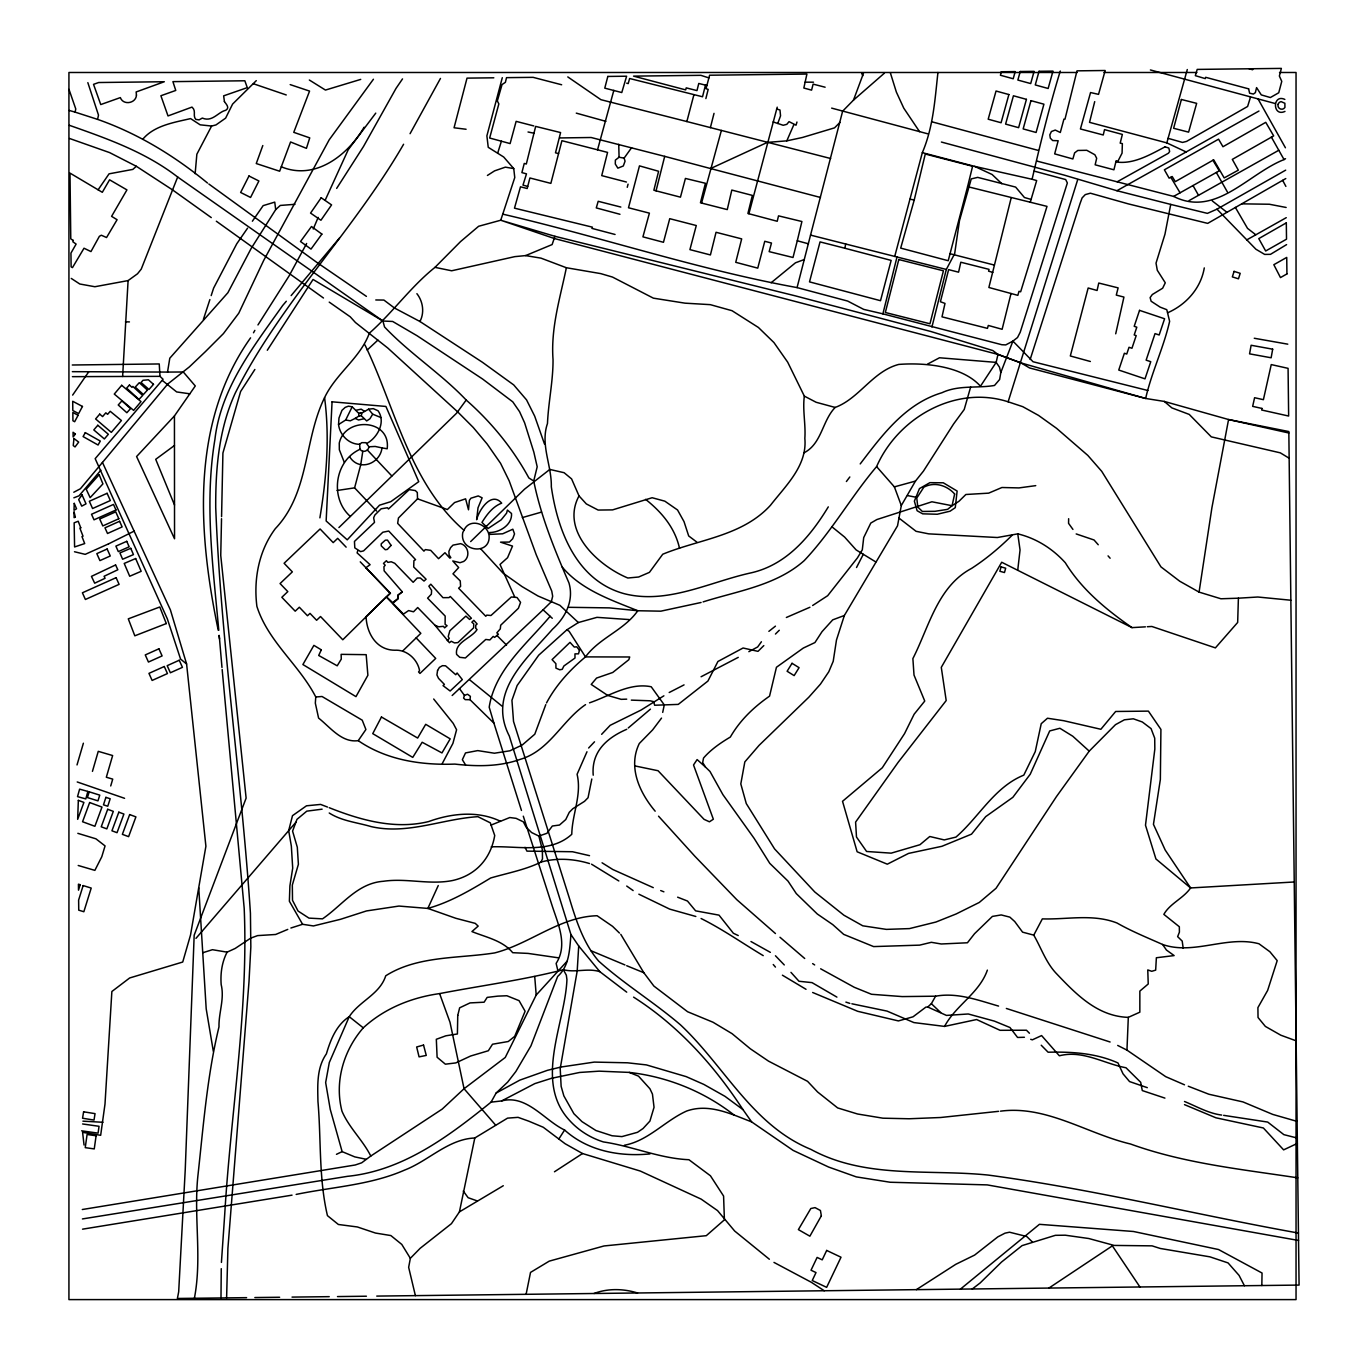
<?xml version="1.0" encoding="UTF-8"?>
<svg xmlns="http://www.w3.org/2000/svg" width="1368" height="1368" viewBox="0 0 1368 1368"><rect width="100%" height="100%" fill="white"/><g stroke="black" fill="none" stroke-linecap="round" stroke-linejoin="round"><path stroke-width="1.5" d="M72.418 376.662L122.624 376.474L128.096 280.594L137.518 273.771L141.229 269.137L177.669 177.019C145.658 152.173 107.217 138.613 69.426 125.326M267.29 350.259L313.05 279.465L382.937 321.035L392.667 321.463L417.103 335.758L482.596 379.022L512.795 401.867L519.584 411.7L524.628 422.849L533.845 452.158L537.196 466.796L533.725 481.006C540.89 516.42 554.69 549.936 568.968 582.973C574.15 600.586 565.446 617.532 552.535 629.177C526.287 659.273 486.854 692.379 509.306 736.018L570.952 934.566L578.715 946.006L577.193 971.024L560.213 1068.596L561.136 1086.346L563.855 1095.888L573.893 1113.706L582.016 1121.657L595.918 1130.515L612.077 1135.765L621.927 1136.603L637.505 1132.311L643.08 1128.497L649.92 1121.076L654.041 1107.293L652.451 1094.092L649.937 1088.774L638.514 1076.154L629.229 1072.409L599.15 1071.161L579.622 1072.461L551.492 1078.309L534.854 1083.593L501.611 1100.932L491.044 1102.163C448.961 1136.107 403.303 1170.632 347.609 1176.309L82.422 1218.939M1261.826 1285.527L1262.048 1273.027L1218.529 1249.531L1133.491 1231.491L1039.424 1224.326L960.421 1289.135M1068.647 518.711L1068.562 523.346L1072.939 529.416M221.531 518.711L220.744 555.425L246.12 798.125L194.171 935.216L185.227 1170.067L178.678 1291.837L177.395 1298.471L246.599 1297.651M221.565 516.642L222.916 453.03L240.614 391.504L254.858 369.48M221.257 1268.666L220.983 1297.958M221.428 1262.408L224.694 1214.681C230.73 1112.594 248.531 1010.747 244.188 908.249L222.163 669.516M1290.845 600.227L1257.808 597.012L1238.399 598.192L1237.664 622.457L1215.4 647.885L1151.856 626.476L1147.307 626.732M1128.309 1017.365C1097.888 1016.407 1076.719 994.861 1057.122 974.324C1046.127 963.226 1041.407 948.332 1033.763 935.131L1042.348 918.886C1067.296 919.672 1092.827 913.585 1117.006 923.007C1131.61 931.317 1147.188 937.627 1162.612 944.484L1166.442 950.042L1174.12 955.582L1156.37 957.754L1155.669 970.134L1151.736 971.297L1147.769 969.929L1148.231 983.985L1139.852 991.099L1139.835 1012.183L1128.309 1017.365L1126.958 1050.128L1165.724 1076.667L1184.5 1084.807M470.643 541.591L524.508 489.197L549.816 469.429L564.112 472.712L571.602 478.92L579.023 495.9C560.196 530.835 597.987 565.617 627.844 578.014L638.651 577.005L649.424 572.371L662.745 554.228C699.048 539.231 742.226 536.188 770.458 505.305C785.762 485.589 807.394 465.667 804.846 438.376C805.837 424.268 802.469 410.143 804.333 396.122L787.694 362.178L773.929 342.547L758.402 327.465L732.034 310.707L710.3 304.654L685.009 303.166L653.374 298.156L612.505 277.071L600.74 273.617L566.369 267.735L540.993 258.142L525.62 255.594L514.796 256.637L451.662 270.779L434.99 267.358C410.605 286.87 392.565 312.759 369.309 333.228C360.365 357.971 335.912 373.635 324.575 397.643C303.799 439.863 309.698 492.497 275.31 528.664C258.74 550.859 253.49 579.314 256.893 606.366C268.043 641.609 299.216 664.78 315.769 696.979L315.324 703.135L318.59 718.08C330.286 727.314 341.761 742.995 358.245 740.652C386.563 760.129 421.241 765.311 454.86 764.096C476.799 766.576 499.234 766.815 520.336 759.326C549.611 750.656 561.991 720.645 585.538 704.64M350.379 516.454C329.551 498.26 334.51 460.777 360.023 449.303C362.52 453.218 368.522 451.184 368.967 446.789L365.906 442.685L361.75 442.651L359.63 444.292L360.023 449.303M338.546 424.542L338.973 418.044L341.966 410.332L345.181 407.39L348.412 406.176L352.192 406.809L358.775 413.375L358.809 416.111L355.235 418.369L350.311 420.814L345.676 420.01L338.546 424.542C339.76 434.99 348.84 444.326 359.63 444.292M1284.843 99.419C1272.308 93.537 1272.36 117.323 1284.98 111.407M1278.071 104.413L1277.968 105.883A3.813 3.796 0 0 0 1283.68 108.705L1284.928 107.439L1284.877 103.284L1281.166 101.642A3.813 3.796 0 0 0 1278.088 104.395M84.046 1145.016L82.593 1132.345L100.668 1135.303L104.994 1104.096L111.868 991.509L129.669 977.966L182.731 962.029L190.528 934.994L205.901 846.245L186.595 663.976L170.401 609.889L102.463 462.435L167.683 384.083L189.4 366.863L205.405 351.627L223.429 333.604L238.767 313.204L263.665 260.501L329.192 139.81L373.43 79.241M470.028 699.715L470.387 696.363L467.531 694.226L464.453 695.406L463.598 698.039L465.154 699.629L470.028 699.715L493.916 723.142L521.464 810.454M1017.724 570.251L1020.049 550.004L1017.775 533.862L997.375 537.521L928.735 533.862L916.081 531.314L898.964 518.079M194.393 1298.266C202.156 1258.047 193.709 1217.246 197.796 1176.805C203.319 1126.668 207.132 1075.983 218.983 1026.872C218.623 1012.73 224.677 998.845 221.171 984.584C220.333 973.435 221.907 962.149 227.105 952.145L235.176 948.451L250.754 938.106L257.594 935.609L275.635 934.481L287.759 929.402M570.952 934.566C569.618 949.238 569.533 965.808 557.648 976.461L530.955 1045.853L515.821 1071.554L507.682 1082.088L496.122 1093.049L491.044 1102.163M434.99 267.358L460.571 241.572L478.646 226.267L500.722 220.231L502.757 214.143C601.219 236.972 697.475 269.547 797.065 287.588L810.54 235.108L894.723 256.414L922.34 152.652L974.58 166.366L1032.088 179.276C1040.501 142.99 1049.324 106.824 1060.285 71.033M72.35 371.668L167.529 372.079L169.786 358.211L227.892 292.718L251.165 248.446L275.703 209.612L280.286 205.439L294.975 204.311M922.34 152.652C933.301 126.968 934.891 99.83 937.935 72.504M828.29 506.878C810.403 536.341 786.771 564.539 751.63 572.73C709.958 581.708 667.687 604.776 624.167 593.678C576.595 580.665 557.648 530.972 551.321 486.769C551.766 465.24 540.155 444.805 547.474 423.481C548.397 402.089 553.168 380.954 553.031 359.579C550.706 328.012 560.042 298.292 566.369 267.735M593.216 775.194C591.25 751.613 606.896 737.865 626.715 729.298M1238.399 598.192L1220.94 598.774L1199.069 592.105L1211.911 507.716L1228.567 419.531L1164.271 401.423L1145.649 398.464L1029.574 367.958L1021.126 362.965L997.973 354.415L554.262 238.494L500.722 220.231L554.929 236.305L794.962 295.762L930.804 331.483L992.843 350.567L997.973 354.415L1021.126 362.965L1145.649 398.464C1151.634 372.079 1163.672 347.677 1169.623 321.343L1166.784 309.681L1160.149 307.133L1151.138 301.251L1150.112 297.608L1152.318 294.53L1162.646 288.221L1165.28 282.8L1157.294 270.266L1156.028 263.135L1164.972 234.202L1170.717 204.413L1116.904 190.716L1064.116 175.087L941.406 142.05M362.794 451.286L360.724 464.795L354.603 487.863L376.61 511.068M319.89 517.856C326.473 478.219 329.842 437.589 324.575 397.643M1034.157 171.103L1065.689 179.567L1067.348 182.987L1020.203 332.287L1017.518 337.52L1012.918 341.111L1000.812 372.541L999.632 379.483L994.519 385.451C977.402 388.444 958.643 384.818 941.919 392.736C905.36 403.646 882.257 435.007 860.216 463.923M415.393 1295.633L408.656 1267.332L410.349 1258.321L420.147 1248.317L451.44 1223.659L459.426 1211.877L474.799 1137.988L507.545 1118.135L518.062 1117.348L528.749 1121.161L543.267 1127.266L565.087 1143.716L582.511 1153.532L640.344 1171.076L701.151 1199.12L717.533 1210.595L734.65 1231.012L769.363 1259.244M970.647 387.024L964.218 409.494L953.564 424.012L923.451 471.105L915.466 481.091L901.307 505.544L897.528 525.808L844.364 615.48L836.481 639.985L833.215 661.291L828.803 671.739L820.441 684.137L808.779 697.252L759.069 745.372L744.825 761.908L740.806 783.915L746.278 803.563L774.579 848.912L814.815 892.004L843.919 915.226L862.763 925.811L886.361 929.385L909.481 928.598L935.934 922.032L956.181 913.944L979.249 902.47L996.041 888.294L1056.472 796.569L1089.219 751.135L1115.484 724.664L1124.393 719.807L1133.32 718.798L1142.314 721.979L1151.069 728.614L1154.712 738.173L1154.831 749.066L1145.495 825.229L1155.926 858.967L1190.587 887.952L1294.231 881.984M526.099 1294.316L530.528 1272.411L549.235 1261.142L604.04 1245.957L706.281 1235.68L724.407 1219.829L723.587 1196.06L710.437 1175.779L688.925 1159.722C659.256 1158.405 632.392 1146.162 603.493 1141.955C590.668 1137.988 578.869 1130.652 569.823 1120.717C533.349 1081.832 565.189 1023.828 566.933 979.522L566.318 975.179L563.394 969.724C522.644 980.155 480.869 985.644 439.607 993.595C411.409 997.529 384.408 1008.438 363.272 1027.83C343.556 1050.487 334.322 1081.797 341.983 1111.226C349.045 1127.728 362.725 1140.04 370.779 1156.028L361.665 1162.817L355.235 1164.989L82.302 1209.517M417.531 498.824L417.308 492.497L415.325 490.565L409.237 489.641L388.461 508.999L387.469 507.75L381.159 508.793L374.849 515.035L373.635 517.874L374.524 522.371L354.449 541.437L354.808 547.884L360.639 551.612L363.58 550.876L382.818 532.237L388.734 531.04L415.581 559.666L413.906 560.658L413.7 566.985L426.098 579.211L424.012 581.058L420.318 577.997L417.223 578.048L413.17 582.306L394.753 563.291L391.214 561.769L387.828 562.385L386.409 560.709L383.485 563.428L385.195 565.223L383.929 566.779L384.134 570.849L402.295 591.848L398.088 595.268L398.139 598.859L392.804 603.202L403.44 614.095L408.604 610.573L413.529 611.804L417.702 607.529L434.99 625.296L449.422 642.704L451.252 641.267L454.501 642.909L457.887 642.601L473.636 627.792L473.738 623.842L471.874 622.201L473.824 620.337L477.124 623.979L475.722 625.227L475.756 628.339L477.039 629.571C471.721 638.223 454.501 642.054 456.604 654.4L459.751 657.324L465.394 657.957L485.76 639.454L489.864 639.95L493.198 636.411L494.618 637.385L498.397 634.239L496.841 632.854L500.295 628.87L500.688 625.227L518.386 608.298L520.575 602.382L517.001 597.491L511.341 596.995L490.975 615.497L486.734 615.138L485.777 616.267L458.639 588.223L460.606 586.376L460.246 580.904L452.979 573.825L458.673 567.566L452.774 560.966L460.007 562.693L463.718 561.444C470.575 556.861 468.489 545.695 460.623 543.66L453.013 545.131L450.619 547.627L448.892 551.355L449.08 554.912L450.824 557.631L449.833 558.127L444.959 552.723L438.547 558.691L430.698 550.346L425.328 549.577L423.943 551.133L397.661 523.363L398.447 518.01L417.531 498.824L447.353 509.546L454.569 502.552L465.599 498.824L468.506 509.802L469.412 500.295L470.951 498.191L478.253 495.934L482.134 497.832L478.013 507.802L476.645 519.703C479.039 509.854 491.454 491.078 501.697 503.167C492.788 506.451 486.803 514.642 481.964 522.405L488.102 528.493L501.184 519.84L506.587 513.171L507.408 510.059L511.512 513.496C512.367 524.714 499.679 532.597 489.607 532.511L489.864 534.392L502.689 533.794L512.846 529.211L514.522 533.93L512.692 538.753L509.392 542.07L500.551 542.155L512.504 546.089L507.562 557.699L500.004 564.471L514.59 596.687M662.711 712.386L664.267 704.896L651.219 686.77C629.656 682.341 609.393 696.038 589.523 702.827M352.192 406.809L345.676 420.01M207.491 183.021C174.591 155.952 137.946 133.5 97.59 119.375L98.496 115.117L87.843 82.644M97.59 119.375L75.086 112.125L75.77 108.961L68.999 89.416M844.808 248.224L820.048 241.897L809.514 281.876L880.513 300.703L891.149 260.399L844.808 248.224L845.749 244M1115.707 333.809L1123.932 297.078L1116.288 295.095L1118.118 287.878L1098.76 283.039L1097.085 290.478L1088.159 287.998L1070.323 355.971L1090.364 361.494M997.973 354.415L996.16 362.383L980.463 386.238C962.508 365.957 924.683 362.417 898.708 364.435C872.767 371.241 859.292 398.533 835.164 407.442C822.168 420.814 821.809 443.711 804.11 452.757M1011.191 197.813L988.876 287.485L1017.843 295.351L1018.989 291.333L1020.648 291.794L1046.999 206.38L967.604 186.647L972.597 166.263L925.281 154.02L914.217 200.053L900.691 248.104L948.212 260.724L967.604 186.647M797.288 240.785L801.904 221.513L778.529 215.853L777.212 221.274L747.903 213.476L752.383 195.402L731.812 190.067L727.263 209.595L700.45 202.772L705.426 183.278L685.419 178.438L680.46 197.163L656.059 190.836L653.87 190.22L658.606 171.274L639.472 165.87L628.493 207.765L649.407 213.151L642.926 236.852L663.463 242.29L669.739 218.675L696.278 225.532L689.917 249.626L710.419 254.944L716.045 232.286L741.678 238.887L735.745 262.314L757.752 268.145L764.763 241.281L771.484 243.042L769.158 251.626L793.012 257.492L797.288 240.785L808.368 243.778M810.54 235.108L842.637 111.184L853.495 100.12L884.412 73.137M1077.71 179.618L1008.13 401.799C955.634 384.801 898.058 417.497 876.597 466.608C850.999 496.789 831.419 531.895 804.213 560.624C776.203 585.521 737.574 590.959 703.135 601.886M1115.861 161.92L1113.928 169.786L1095.152 164.81L1096.674 158.26L1094.879 154.755L1086.773 150.292L1077.796 150.463L1074.632 152.874L1072.871 158.962L1054.677 153.883L1058.165 140.75L1052.676 140.545L1050.299 138.134L1049.82 134.868L1051.411 131.516L1055.258 130.063L1060.303 132.491L1063.945 119.102L1064.971 119.204L1077.009 70.845L1105.173 70.503L1098.538 94.358L1090.553 92.545L1080.429 128.968L1103.241 134.987L1104.523 129.635L1122.359 134.423L1120.187 143.144L1122.359 143.606L1122.068 153.148L1117.947 161.185L1116.168 160.706L1115.861 161.92C1133.149 164.69 1150.214 154.669 1165.04 146.855M615.07 234.475L591.899 228.371L592.429 227.173L514.488 208.158L520.49 186.8L527.176 188.528L529.912 177.977L550.859 183.38L561.906 140.699L597.542 149.813L613.839 90.339M825.126 87.21L813.122 84.132L811.583 90.134L803.837 88.031L806.915 74.06L709.599 75.223L706.025 88.698L708.179 89.382L705.871 98.581M1147.923 390.513L1033.062 361.75L1012.918 341.111L1005.754 344.907L1001.872 344.736L882.89 313.853L896.998 256.996L894.723 256.414M1094.708 101.625L1089.526 122.35L1166.819 142.888L1186.159 151.951L1258.97 111.03M656.059 190.819L664.694 156.362L591.113 137.501L559.751 137.946M708.898 77.908L700.861 75.325L633.555 76.129L685.676 89.895L686.223 87.86L696.979 90.596L698.774 83.465L705.461 85.124L702.536 96.769L629.622 78.506L628.22 83.585L626.715 83.174M931.933 326.986L946.314 269.445L954.659 253.713L959.447 220.778L971.263 178.9L977.692 177.378L1015.637 187.091L1024.444 197.522L1031.096 199.42L1036.67 180.576L1032.088 179.259M710.385 127.652L714.028 113.356M627.245 187.313L628.066 184.15M830.65 158.517L686.856 121.547L693.918 94.683M701.562 203.045L721.381 130.456M777.212 107.166L748.894 213.733M1252.866 68.742L1252.592 69.734L1249.121 68.793M502.295 77.702L486.888 135.859L488.239 147.317L503.698 157.012L513.752 168.589L514.761 177.549L502.757 214.143M1011.02 293.504L1002.128 329.295L988.295 325.447L987.457 328.371L942.005 316.846L944.997 303.422L940.415 301.729L948.622 269.633L958.575 272.181L960.815 262.228L989.03 269.359L988.585 271.172L992.843 272.369M1166.819 142.888L1187.287 69.529M357.8 550.517L357.116 552.911L370.095 564.693L365.889 567.703L360.246 561.838M92.443 771.364L98.257 751.34L112.638 755.546L106.328 777.246L112.723 779.11L110.722 785.967M77.018 764.934L83.38 743.217M796.963 122.026L796.039 125.189L789.045 121.632L786.822 124.334L783.197 125.275L773.125 121.923M853.495 100.12L863.447 73.393M1030.155 359.476L1080.036 203.61L1082.105 197.915L1085.269 194.615L1090.381 193.196L1128.343 203.883L1207.705 223.377L1285.783 178.558M322.113 809.172L306.791 811.156L296.959 819.364L292.581 831.111L297.301 847.237L298.395 864.285L292.325 885.045L292.513 900.332L298.053 911.037L308.963 918.116L322.506 918.851C342.376 905.291 357.202 883.147 383.433 881.266C406.689 877.863 429.706 885.216 452.911 880.445C476.167 875.11 490.804 858.42 494.72 835.489L490.325 822.852L477.911 816.679C442.069 818.902 407.39 834.993 371.053 826.58C357.031 822.424 341.761 821.056 329.226 813.002M1030.189 202.344L1031.096 199.42M1250.523 97.043L1247.616 106.465L1186.569 141.4L1182.516 142.426L1168.067 138.322M497.661 153.216L501.406 141.212L510.11 143.589L516.129 121.359L533.811 125.942M793.833 124.727L786.805 140.853L767.362 142.392L710.591 168.555L664.694 156.362M1204.285 267.906C1200.899 288.238 1186.141 304.722 1167.554 312.81M203.387 319.445L209.885 299.575M211.185 295.591L213.63 288.101L236.732 243.846L247.557 228.182M554.929 236.305L552.125 244.564L525.62 255.594M290.187 84.611L309.561 91.092L293.761 132.337L309.749 137.877L306.432 148.343L290.58 141.981L279.653 171.222L256.261 163.544L262.81 145.538M358.809 416.111L361.152 415.615L361.75 413.957L360.793 412.623L358.775 413.375M591.814 779.008L588.052 797.732L584.495 801.357L572.85 808.693L569.276 812.318L565.754 819.552L559.495 825.041L552.33 826.015L546.978 833.283L538.872 836.07L531.622 832.548L526.15 827.212L523.363 821.86L516.112 818.355L509.785 817.534L491.095 825.075M523.294 816.183L551.714 904.385C557.699 923.28 568.284 944.57 556.126 963.414L557.973 971.006M344.291 462.316L339.349 449.764L339.264 443.112C345.061 416.317 391.026 418.882 387.178 448.772L381.997 447.9C380.184 463.752 359.014 471.926 349.695 456.809M186.595 663.976L180.576 659.085L167.323 618.815L95.179 458.656L163.066 379.261L160.005 376.354L122.624 376.474M777.759 123.479L780.547 115.818L779.982 110.038L776.614 108.927M915.961 497.234L919.467 488.598L929.898 482.665L943.304 482.801L957.121 491.044L955.274 507.648L950.076 511.187L937.268 514.248L922.682 513.838L917.107 510.726L914.371 501.167L915.961 497.234L907.497 495.575M318.18 217.392L313.238 229.003M325.225 200.121L348.242 149.693L375.755 113.134M256.295 80.644L232.611 104.071L225.617 118.144L215.956 124.933L211.612 126.044L196.855 154.225L195.145 173.685M545.781 704.64L534.785 734.206L522.234 745.013L509.905 750.793L494.412 753.221L477.74 750.604L465.513 752.93L462.35 759.702L465.53 764.849M546.516 702.93C555.904 685.197 570.046 669.756 585.487 656.896C599.526 637.727 623.962 630.391 637.796 610.744L660.847 611.171L701.083 602.484M586.975 751.767L577.091 774.288C581.981 794.876 572.149 814.028 571.773 834.292C550.073 854.162 517.754 845.732 491.232 846.843M438.256 885.541L427.842 908.42L398.926 906.061L366.504 910.934L340.427 919.33L313.426 925.948L302.584 924.289L290.888 928.017M558.178 957.788L528.065 953.41L512.709 952.692C502.672 940.5 485.948 937.268 471.926 931.574L478.167 926.102L475.226 923.366L455.869 918.304L427.842 908.42C450.551 902.059 470.626 890.089 490.65 878C507.46 873.075 525.209 869.877 540.993 862.096L542.48 858.865L542.378 849.887L538.872 836.07M544.481 443.984L534.683 416.146L526.56 399.901L513.718 384.921L482.408 362.263L419.942 321.497C424.627 312.691 423.037 301.439 416.898 293.675M567.036 961.276L536.205 995.032L505.254 1057.464L464.06 1088.723L442.24 1109.072L370.779 1156.028M856.522 567.515L863.293 554.296L856.146 549.919L844.62 537.077L831.744 526.646M463.974 530.271C469.412 517.583 487.726 523.551 489.111 535.829C490.462 555.767 459.049 551.68 462.777 532.562L463.974 530.271C409.306 482.699 395.301 407.596 364.931 344.89M987.371 970.117C979.266 993.322 955.787 1005.224 944.553 1026.41L913.892 1022.58L887.011 1011.089L851.888 1003.787M440.462 78.438L410.058 133.688M306.637 243.47L289.041 275.994L257.953 324.951M812.643 992.484L857.668 1011.294L898.4 1020.921L913.02 1016.817L925.88 1007.122L927.76 1007.019L931.351 1003.685L935.592 996.195C957.258 992.262 978.086 1000.213 998.572 1006.078M250.583 337.845C190.118 423.02 198.069 533.383 218.247 630.255M253.49 332.783L254.858 330.372M442.326 763.447L452.911 743.405L456.587 729.76L453.236 723.398L433.69 699.014M361.306 413.324L368.591 409.186L372.677 414.179L369.958 418.745L366.692 420.951L361.152 415.615M403.594 144.256C353.372 231.107 280.252 303.2 235.228 393.146C218.829 429.056 215.546 468.454 215.716 507.425C220.983 643.097 241.589 777.742 250.429 913.225L250.84 946.93L248.993 981.779L227.909 1248.351L226.609 1297.89M336.665 188.391L363.478 146.53L396.036 88.373L402.517 78.899M558.845 1139.014L564.591 1130.019C544.43 1120.46 526.646 1094.195 501.611 1100.932M98.12 189.81L109.047 173.839L132.816 169.41L136.338 166.297L172.385 189.793L211.27 217.597M72.641 395.096L88.8 371.72M252.379 221.223L263.135 205.645L274.746 202.122L275.703 209.612M174.437 415.94L174.54 538.787L136.595 456.536L174.437 415.94L195.282 385.964L183.312 371.993L167.529 372.079M846.399 481.519L849.819 476.97M624.116 158.124L619.071 157.234L615.378 160.107L615.292 164.023L617.874 168.161L623.312 165.973L625.056 161.185L624.116 158.124L631.606 147.676M761.412 641.763L757.667 646.961L748.843 651.681M177.669 177.019L382.937 321.035L384.528 326.952C409.63 353.508 440.975 373.464 466.197 400.054L456.553 413.239L338.905 527.569M661.531 718.097L652.639 729.879L639.284 743.525C627.741 767.174 639.574 792.653 655.169 811.19M364.076 127.241C347.78 155.285 315.067 180.867 281.278 166.776M339.418 238.1L291.145 295.591M102.463 462.435L80.37 488.786L73.786 492.241M100.873 470.182L79.036 495.814L73.855 497.815M286.305 301.251L282.68 305.492C253.713 346.429 220.864 387.845 214.913 439.453C204.311 502.86 213.032 566.865 218.777 630.255M452.158 695.508L543.079 609.82L550.107 616.284C526.936 643.969 494.908 669.636 489.197 707.205L493.916 723.142M295.864 822.305L195.966 938.362M447.285 640.617L449.234 638.497L448.225 636.53L449.85 630.751L465.889 616.096L469.583 619.43L471.413 618.268L450.277 596.465L449.029 597.611L442.958 597.679L430.817 584.204L428.868 586.188L431.604 590.377L431.365 594.174L427.603 598.141L445.164 616.045L445.113 624.355L447.097 625.723L444.6 627.861L443.454 626.339L438.649 626.801L434.99 625.296M588.633 748.005L594.516 741.815M601.646 734.308L610.196 725.314L640.908 710.146L663.89 695.816M142.7 139.331C154.139 125.463 174.352 122.419 190.579 118.588L200.173 124.83L211.612 126.044M358.245 740.652L365.906 729.503L362.229 720.184L322.027 696.5L315.769 696.979M839.935 122.419L834.531 127.857L802.418 137.484L786.805 140.853M763.823 645.593L757.992 651.356L743.063 648.005L717.926 661.479L707.923 681.059L678.254 704.4L654.639 705.238L653.699 701.647L650.074 700.792L631.332 700.125M775.451 634.051L779.281 630.255M543.079 609.82L551.321 601.732L552.672 596.226L551.766 591.113L536.239 554.775L509.17 480.835L500.568 463.324L487.162 444.036L473.277 427.5L457.528 411.734L387.76 348.002L355.458 322.523L350.242 316.812L329.226 302.123M402.722 650.963L420.831 633.333L386.357 597.012L366.077 616.712C366.692 633.213 376.439 650.142 394.805 650.227C406.724 649.424 417.582 659.29 419.583 670.73L418.574 671.927L419.959 673.449L435.708 658.418L416.163 637.881M367.205 350.037L377.893 340.102M650.433 709.137L628.271 727.964M629.229 619.584L596.978 617.344L578.373 622.543L566.882 629.827L538.701 655.204L517.138 685.522L511.94 700.279L513.53 721.449L569.481 898.571C576.184 920.613 583.384 943.253 598.637 961.071C624.321 984.139 654.143 1002.316 680.409 1024.786C724.407 1065.894 752.195 1125.3 810.848 1149.359C865.568 1179.182 928.838 1168.939 988.209 1175.078C1092.468 1188.98 1194.931 1214.493 1298.454 1233.064M771.142 282.748L795.475 262.793L804.264 259.544M582.511 1153.532L554.467 1171.777M768.867 631.349L775.451 626.134M972.272 1288.981L980.121 1282.979L1001.53 1262.048L1022.084 1245.615L1055.361 1235.321L1065.279 1235.201L1088.791 1238.519L1114.15 1245.427L1152.061 1245.855L1160.218 1248.454L1209.945 1256.85L1228.071 1262.92L1239.066 1275.386L1244.418 1285.732M174.471 445.489L155.713 459.323L174.505 504.98M402.295 591.848L397.814 595.131L397.849 598.603L392.667 602.604L386.58 596.961L390.461 593.284L365.889 567.703L390.068 593.165L342.787 639.762L320.522 616.523L316.606 620.268L310.006 613.377L307.492 615.754L299.336 607.238L295.197 611.188L281.842 597.286L287.81 591.609L280.064 583.555L292.342 571.875L284.099 563.274L320.095 528.971L333.193 542.617L337.674 538.342L346.138 547.149M1012.063 535.316C999.683 547.576 986.413 558.76 971.571 568.404C937.473 586.547 929.111 626.783 912.884 658.589L914.012 675.074L924.751 701.066L914.149 714.199L904.539 733.641L882.275 767.79L842.534 801.306L857.137 851.785L887.302 864.183L908.557 853.41L941.919 846.296L971.519 834.155L985.695 816.628L1012.867 797.322L1030.241 774.22L1049.701 730.939L1059.892 728.272L1072.768 736.223L1089.219 751.135M1212.903 160.278L1213.655 159.765L1224.189 177.908L1238.331 170.162L1232.312 159.389L1273.659 135.894L1265.759 122.333L1222.958 146.735L1218.563 139.177L1164.39 169.803L1169.127 178.165L1172.188 176.523L1175.3 181.653L1212.903 160.278L1219.281 170.812L1173.641 196.411L1037.047 161.133M916.372 1289.648L955.77 1264.323L974.615 1255.089L997.87 1236.843L1005.053 1233.149L1009.533 1232.209L1026.735 1236.501L1032.207 1241.819M1048.897 1288.075L1112.372 1245.855L1139.937 1286.98M812.643 605.494L827.674 595.696L857.428 557.887L862.302 549.833L863.704 537.607L870.8 523.055L876.871 519.549L931.916 501.782L952.077 505.715L958.985 501.269L965.859 494.498L988.671 493.147L1001.923 487.504L1018.955 487.914L1035.747 485.64M487.418 175.446L494.583 170.863L505.356 167.153L513.752 168.589M367.017 443.317C377.722 437.401 386.015 421.874 378.047 410.776L373.293 408.639L368.591 409.186M496.122 1093.049L519.806 1080.139L547.388 1070.34L561.119 1067.006L594.259 1062.098L627.484 1062.799L646.38 1064.902L686.206 1076.633L703.802 1084.396L725.006 1096.349L742.961 1109.602L751.613 1121.88L793.132 1150.402L828.649 1167.058L856.3 1176.89L890.14 1182.243L987.217 1184.893L1298.54 1240.468M669.191 692.516L684.051 684.889M1286.587 244.616L1270.479 254.345L1264.665 254.414L1255.892 249.215L1216.973 209.167L1207.414 213.374L1170.717 204.413M459.426 1211.877L503.287 1185.731M1173.641 196.411C1215.639 217.786 1248.043 173.753 1284.056 159.577L1285.544 158.722M1116.904 190.716L1186.159 151.951M1285.681 170.145L1216.973 209.167M1246.812 239.862L1286.262 217.666M1284.056 159.577L1278.789 150.275L1189.1 200.6M356.518 410.161L361.186 409.152L364.504 411.323M1117.177 181.79L1168.46 153.216L1169.64 151.506L1168.819 148.035L1165.057 146.838M738.258 657.358L701.083 676.75M927.59 364.093L939.474 357.766L996.16 362.383L999.478 367.171L1000.812 372.541M108.517 543.9L134.149 531.126M363.512 418.864L358.553 419.993L355.235 418.369M336.46 1154.318L342.137 1151.634L354.774 1156.883L365.923 1159.226M1297.377 1143.391L1283.629 1149.872L1263.382 1127.984L1215.913 1117.793L1184.5 1104.643M108.517 543.883L85.209 554.348L74.488 551.749M786.361 617.481L809.924 607.255M844.364 615.48L832.719 619.858L822.031 631.657L814.935 642.55L803.29 648.073L776.443 667.276L769.551 696.141C753.734 707.136 740.02 720.252 730.341 737.044C720.679 742.79 710.847 749.527 703.528 758.06L702.673 762.54L705.426 767.02L709.992 771.466L722.903 794.654L754.11 838.345L769.756 863.328L788.002 881.095L796.279 893.578L817.294 913.995L832.753 924.614L843.697 934.378L873.622 946.588L919.638 945.134L931.334 942.313L941.27 943.988L967.433 942.774L974.546 933.694L992.399 916.406L1001.205 914.935L1009.84 917.124L1014.731 921.536L1022.58 932.155L1033.763 935.131M696.893 542.138L688.685 535.948L684.017 521.618L677.553 509.99L664.831 501.167L652.143 497.73L612.573 509.888L598.141 510.059L586.325 503.92L579.023 495.9M202.755 952.744L212.433 949.7L227.105 952.145M360.724 79.395L325.447 90.066L309.339 80.011M522.337 517.583L541.489 512.111M594.02 1293.495C607.854 1288.211 623.534 1288.639 637.556 1292.982M876.597 466.608L894.381 486.871L915.466 481.091M624.424 1145.238C648.295 1140.809 665.087 1120.666 686.685 1111.021C709.017 1103.138 731.025 1113.997 751.613 1121.88M944.553 1026.41L976.598 1019.536L1000.076 1030.309L1026.462 1030.224L1029.437 1033.25M128.096 280.594L94.871 286.733L79.771 283.997L71.256 278.422M540.993 862.096C556.759 857.633 573.91 858.813 589.523 863.55M292.034 1195.153L82.542 1229.165M296.172 1194.418C332.407 1186.911 370.283 1185.15 404.569 1170.102C428.56 1160.885 448.157 1139.099 474.799 1137.988M337.058 490.496L354.603 487.863M1162.612 944.484C1193.854 955.411 1226.925 935.148 1258.953 943.766L1269.88 951.735L1277.199 960.627L1267.64 990.415L1257.91 1007.617L1258.03 1017.501L1265.366 1026.41L1280.807 1035.2L1296.146 1040.826M998.572 1111.329L940.654 1117.502L909.087 1118.767L882.907 1118.186L857.565 1113.997L837.661 1107.926L817.602 1091.989L807.548 1081.319L768.508 1061.123L750.297 1048.76L732.085 1033.678L712.984 1022.221L687.591 1011.739L653.887 986.071L643.815 972.716L620.781 934.344M1000.487 1111.175C1046.503 1105.07 1087.081 1133.747 1130.481 1143.99C1184.38 1163.484 1241.528 1169.264 1297.787 1177.848M650.005 1153.908C619.704 1156.849 587.881 1151.035 564.591 1130.019M1183.2 948.28L1182.208 941.099L1177.643 936.653L1179.404 932.138L1179.336 926.752L1163.843 914.354C1170.119 903.308 1183.337 898.451 1190.587 887.952L1165.194 850.024L1153.446 824.34L1160.355 779.435L1160.919 729.418L1148.402 711.121L1115.655 711.48L1100.864 729.281L1063.757 720.714L1047.478 718.234L1041.236 723.689L1035.251 751.63L1023.794 775.143C994.331 787.045 979.095 817.055 955.941 837.096L944.262 839.918L929.778 836.498L919.946 844.723L891.166 853.153L866.594 851.477L856.488 837.028L855.599 822.1L898.195 762.267L946.194 700.553L941.287 667.362L1001.701 562.248L1132.003 627.621L1145.392 626.852M368.967 446.789L375.174 446.447L381.997 447.9M1024.41 1037.269L1017.57 1037.457L1009.977 1027.522L994.399 1021.126L968.236 1013.979L946.451 1015.415L927.76 1007.019M1241.905 203.849L1269.333 204.242L1286.142 207.474M493.814 77.805L467.018 78.13L454.056 127.771L466.095 129.259M72.282 364.999L159.235 363.956L160.005 376.354M935.592 996.195L902.213 996.588L871.501 994.28L854.265 987.286L820.646 968.8M254.858 1297.548L279.636 1297.257M292.034 1297.103L329.226 1296.659M337.486 1296.573L366.419 1296.214M376.747 1296.095L1299.07 1285.082L1288.827 431.553L1228.567 419.531L1288.844 433.006M568.49 607.306L609.376 607.888L637.796 610.744C610.898 599.851 581.588 590.035 562.299 567.173M1077.061 72.487L68.93 72.487L68.93 1299.6L1296.043 1299.6L1296.043 72.487L1279.525 72.487M1103.925 72.487L1196.88 72.487M805.136 82.165L813.481 82.183M375.772 299.968L383.912 300.071L394.463 308.005L419.942 321.497M125.446 321.822L129.43 321.907M82.918 1121.161L102.993 1122.29M563.394 969.724C575.5 972.905 587.932 967.775 599.851 971.69L626.715 992.159M1221.675 1115.074C1208.491 1113.381 1196.641 1106.455 1184.5 1101.496M1223.659 1115.348L1267.691 1122.068L1283.868 1134.653L1297.309 1138.056M82.593 1123.966L99.043 1126.292L98.069 1133.131L81.618 1130.823M189.827 393.813L176.66 391.932L162.553 380.612M629.229 1072.409C667.413 1076.684 704.264 1091.579 734.462 1115.33M590.925 950.709L624.937 964.936M1254.268 338.255L1287.784 344.172M528.031 131.995L534.204 133.26M635.026 765.943L658.059 770.731L704.041 819.329L709.445 821.809L713.344 819.21L693.525 764.969L697.116 759.582L705.426 767.02M849.819 1003.36L845.886 1002.111M910.062 199.147L914.217 200.053M589.523 855.667L572.491 851.734L526.954 851.135L525.004 847.339M882.89 313.853L863.704 309.39L847.664 301.063L797.065 287.588M896.998 256.996L946.314 269.445M686.856 121.547L600.928 99.693L567.788 76.916M1297.103 1121.401L1272.736 1114.407L1242.982 1101.924L1208.902 1094.246L1188.279 1086.226M620.833 207.064L598.192 201.301L596.277 207.919L619.961 214.28M1150.402 69.956L1275.062 103.489M950.076 253.73L993.852 264.947M576.287 113.134L605.887 121.359M561.649 84.765L533.11 77.343L506.519 77.651L505.391 82.337L502.056 84.542L497.336 100.958L498.841 103.882L489.659 138.031L501.406 141.212M710.591 168.555L820.458 197.471M597.542 149.813L607.563 152.412L601.732 175.617L626.424 182.03M831.659 108.123L927.607 133.773M558.554 153.609L555.494 152.806L560.589 132.576L535.658 126.403L526.321 164.006L524.252 163.459L521.892 172.607L526.492 173.856L522.986 185.125L527.723 186.407M705.461 85.124L706.829 85.483M932.583 121.991L1038.398 150.446M835.164 407.442L816.149 402.277L804.333 396.122M69.255 110.449L75.086 112.125M78.215 865.482L94.871 870.373L101.779 856.761L105.062 845.92L95.931 838.823L77.839 833.334M1110.115 1042.006L1006.352 1008.455M1017.775 533.862C1036.277 538.325 1052.642 548.688 1065.347 562.795C1081.832 589.659 1106.455 609.786 1132.003 627.621M1030.702 1039.304L1032.344 1039.834L1041.595 1035.576L1059.362 1055.788C1082.789 1049.752 1103.856 1063.654 1125.984 1067.758L1140.69 1082.293L1142.28 1090.57L1164.92 1098.111M1008.13 401.799L1022.785 406.689L1038.534 415.41L1056.575 428.338L1087.816 455.407L1101.736 471.344L1160.953 566.882L1179.763 581.246L1199.069 592.105M286.254 94.956L253.371 83.739M1076.188 533.93L1094.041 539.984L1098.247 544.755M77.224 781.966L124.573 798.313M380.885 417.531L372.677 414.179M69.58 138.493L109.645 152.618L136.338 166.297M477.466 1201.001L468.13 1197.701L463.273 1191.049M500.5 821.296C477.877 810.42 451.577 813.259 428.629 821.569C394.959 829.829 360.571 820.167 329.226 807.701M1147.307 1087.663L1129.558 1081.575L1123.025 1073.812L1117.998 1062.97C1095.956 1053.069 1071.879 1051.684 1048.11 1052.214L1041.236 1045.237M327.499 807.052L320.608 804.418L306.5 805.803L292.495 815.67L288.682 830.615L291.35 846.159L292.701 868.133L289.896 885.934L289.383 901.238L302.584 924.289M366.419 296.377L316.709 262.314L208.859 184.03M626.715 699.151L621.175 699.339L607.734 695.44L591.215 684.428L596.568 678.066L612.744 672.475L628.835 659.701L629.707 656.982L585.487 656.896L569.122 631.298L566.882 629.827M695.833 916.475L669.704 909.121L638.856 894.193M701.083 918.509C722.731 929.3 742.431 943.219 763.224 955.634M653.271 887.644L612.864 869.535L602.074 862.798M660.693 890.568L663.89 891.816M677.639 897.186L687.471 901.033L695.628 910.849L719.021 915.141L733.385 933.267L738.258 935.558M643.815 972.716L626.715 965.722M974.58 166.366L992.108 174.505L1001.838 183.722M750.964 941.526L770.355 952.35M1117.69 1045.426L1126.958 1050.128M806.026 989.303L782.41 975.196M591.557 864.2L618.832 880.958M836.908 997.118L812.028 982.634L798.997 981.266L790.961 972.357M1289.152 458.212L1280.311 452.842L1211.313 436.871L1189.237 414.418L1171.897 407.903L1164.271 401.423M863.293 554.296L875.794 561.94M533.725 481.006L528.869 477.962C512.897 448.567 491.3 422.096 466.197 400.054M626.715 886.054L633.127 890.568M804.709 958.489L779.982 937.268M812.643 963.619L814.661 964.936M775.451 955.77L784.274 964.936M773.98 1262.408L811.344 1282.295L824.271 1290.759M216.332 221.223L323.481 298.019M633.589 997.135C678.408 1025.675 714.079 1065.364 742.961 1109.602M1226.874 212.228L1212.287 200.942M1255.738 234.732L1247.53 228.371L1235.338 207.389M469.788 679.947L502.244 706.298M363.272 1027.83L349.233 1016.68C336.374 1024.991 330.543 1039.731 326.405 1053.839C316.589 1067.861 317.615 1085.251 317.957 1101.565C321.241 1139.612 318.641 1178.207 327.448 1215.639L338.375 1224.48L357.356 1226.959L375.482 1233.047L390.855 1235.56L401.782 1244.418L410.349 1258.321M775.451 933.54L736.805 899.682L694.756 856.129L658.538 816.183M578.373 622.543L559.871 605.306L537.983 595.986L522.08 586.615L503.014 573.089L480.681 548.773M550.107 616.284L552.262 618.285M931.351 1003.685L940.654 1012.508M645.576 499.337C661.719 512.128 675.005 527.826 679.537 548.38M619.43 933.027L612.573 926.341L597.115 915.739C559.837 916.68 529.997 943.886 494.669 952.915C458.536 958.626 417.531 955.548 385.742 975.794C379.723 994.519 359.476 1000.914 349.233 1016.68L329.312 1062.508L325.652 1082.567L330.252 1109.397L342.137 1151.634M496.926 635.47L506.519 645.046M391.829 475.961L367.325 450.004M1108.063 555.887L1110.115 558.229M495.558 1125.043L464.06 1088.723L450.021 1022.341L439.607 993.595M599.851 971.69L578.715 946.006M773.245 964.525L775.451 967.09M459.443 688.583L464.453 695.406M919.553 131.653L903.769 108.157L896.365 92.066L890.431 73.068M1170.854 177.361L1180.071 192.803M1216.34 172.471L1227.387 191.982M1192.999 185.552L1198.522 195.316M1271.351 137.039L1278.789 150.275M1258.167 99.146L1285.424 147.778M1282.671 180.371L1285.886 186.39M861.737 73.41L862.763 75.736M894.381 486.871L901.307 505.544M213.322 1051.274L206.192 1008.797L198.753 887.849M219.017 635.487L219.53 638.976M536.205 995.032L534.717 976.513M219.222 635.487L221.975 667.447M618.746 144.29L619.071 157.234M332.065 401.816L326.148 520.986L347.233 539.83L379.534 505.185L390.769 501.68L418.745 481.673L385.913 406.45L332.065 401.816M224.403 101.506C225.498 103.575 230.405 107.61 225.788 110.278C218.076 111.954 212.399 122.436 202.344 118.075L199.095 119.871L195.812 119.409C192.409 115.596 196.616 111.013 191.982 107.097L168.007 115.938L160.894 95.743L175.754 90.442L172.915 81.635L244.838 80.78L247.283 87.638L223.651 95.845L224.403 101.506M1248.625 88.852L1249.617 93.195L1253.396 94.05L1255.362 92.631L1256.576 87.62L1261.296 94.905L1270.376 97.538L1278.738 92.767L1281.765 81.362L1279.371 76.044L1281.371 68.4L1197.205 69.409L1195.341 75.668L1205.259 78.609L1205.67 77.309L1248.625 88.852M457.75 1015.432L457.408 1033.969L445.882 1035.798L436.324 1039.287L437.11 1057.242L445.369 1064.184L455.783 1062.919L470.643 1056.01L488.342 1050.744L492.514 1044.229L508.263 1041.51L514.693 1036.38L525.107 1011.26L519.071 1000.658L506.878 995.75L497.866 996.126L487.162 997.392L484.118 1002.197L470.011 1002.915L459.648 1007.823L457.75 1015.432M96.102 1135.765L94.255 1148.915L85.243 1147.649L87.09 1134.5L96.102 1135.765M437.555 670.508L436.922 674.954L438.512 678.34L444.395 684.41L443.044 685.625L450.123 691.011L462.316 679.605L457.117 673.005L455.749 674.715L445.558 665.806L442.462 665.669L439.402 667.413L437.555 670.508M83.602 1111.808L82.559 1118.237L94.016 1120.067L95.042 1113.638L83.602 1111.808M1272.685 349.182L1271.129 357.783L1249.565 353.85L1251.121 345.266L1272.685 349.182M954.642 494.002L952.077 505.715L947.596 509.358L934.994 511.307L922.357 511.461L917.791 507.015L916.782 498.055L923.862 487.162C934.515 481.468 946.93 485.332 954.642 494.002M1262.014 408.451L1261.672 410.007L1288.639 416.043L1288.075 368.351L1271.248 364.589L1263.399 399.678L1254.593 397.712L1252.66 406.364L1262.014 408.451M73.205 240.409L72.88 241.794L76.112 244.085L70.948 253.114L71.119 266.88L72.47 267.615L84.012 248.224L90.955 251.575L99.385 236.305L101.352 235.228L106.55 237.536L117.084 219.718L111.595 216.349L126.933 189.895L109.577 179.806L102.309 192.307L69.99 173.103L70.777 238.904L73.205 240.409M898.793 259.544L885.335 312.502L929.966 323.771L943.424 270.813L898.793 259.544M607.819 76.437L604.776 88.15L621.773 92.545L626.612 76.215L607.819 76.437M1181.388 99.488L1173.624 128.284L1188.604 132.149L1196.658 103.352L1181.388 99.488M87.86 791.439L85.808 798.912L77.531 796.621L79.618 789.148L87.86 791.439M1001.376 71.752L1000.418 75.24L1013.209 78.763L1015.193 71.581L1001.376 71.752M1026.428 99.351L1018.613 127.669L1005.6 124.095L1013.431 95.777L1026.428 99.351M1030.959 100.651L1023.161 128.917L1036.089 132.474L1043.921 104.19L1030.959 100.651M1008.883 94.546L1001.085 122.744L988.192 119.204L996.041 91.023L1008.883 94.546M1020.237 71.512L1017.86 80.062L1030.702 83.568L1034.088 71.358L1020.237 71.512M1039.064 71.29L1035.268 84.936L1048.145 88.492L1052.984 71.119L1039.064 71.29M136.458 95.076C136.048 103.455 123.188 105.61 120.35 97.607L100.753 104.566L93.537 84.354L98.667 82.525L164.314 81.738L136.133 91.964L136.458 95.076M1001.068 566.916L999.854 571.26L1004.471 572.542L1005.685 568.199L1001.068 566.916M579.485 650.296L578.493 653.836L574.953 653.87L575.005 658.025L563.872 666.011L562.248 669.328L559.717 669.773L555.938 668.114L555.887 663.685L552.074 659.615L570.011 642.361L574.252 647.047L576.749 646.808L579.485 650.296M80.182 884.72L78.506 890.158L78.438 884.173L80.182 884.72M89.228 791.833L87.432 797.561L97.966 800.861L99.761 795.133L89.228 791.833M83.14 885.575L78.626 900.041L78.745 910.165L83.841 911.738L91.211 888.071L83.14 885.575M1234.073 271.377L1232.346 276.9L1238.467 278.815L1240.195 273.326L1234.073 271.377M105.9 797.356L103.472 804.846L107.764 806.231L110.192 798.758L105.9 797.356M1139.544 310.365L1134.209 326.302L1136.808 327.191L1134.209 334.955L1136.192 335.622L1131.952 348.259L1129.027 347.284L1126.753 354.038L1124.376 353.269L1118.75 370.044L1144.999 378.851L1150.762 361.699L1146.128 360.16L1155.037 333.604L1159.158 334.989L1164.595 318.761L1139.544 310.365M78.335 800.365L77.668 819.329L83.91 802.418L78.335 800.365M89.655 802.537L82.559 821.74L94.888 826.289L101.984 807.086L89.655 802.537M107.696 809.292L101.232 826.802L106.841 828.888L113.305 811.361L107.696 809.292M118.811 812.182L111.937 830.803L117.032 832.684L123.907 814.063L118.811 812.182M129.669 814.576L122.368 834.343L128.609 836.652L135.911 816.884L129.669 814.576M321.309 649.834L318.693 655.46L337.212 665.806L341.282 659.12L341.128 654.349L366.179 654.673L367.889 675.279L355.971 696.637L302.892 664.54L313.888 645.371L321.309 649.834M826.682 1250.438L822.219 1259.842L817.124 1257.414L811.019 1270.222L816.012 1272.582L812.233 1280.516L826.631 1287.356L841.012 1257.226L826.682 1250.438M248.976 175.993L240.631 192.46L250.566 197.454L258.894 180.986L248.976 175.993M381.45 717.003L372.746 733.641L412.76 757.393L422.165 742.26L441.967 752.93L450.192 738.857L425.704 724.322L417.65 738.053L381.45 717.003M82.456 406.45L78.643 413.598L72.812 410.503L72.709 401.269L82.456 406.45M78.096 415.273L74.659 421.72L72.931 420.797L72.846 412.469L78.096 415.273M85.312 432.63L83.089 436.58L98.069 445.01L100.291 441.077L85.312 432.63M821.347 1215.827L809.873 1236.193L798.382 1229.61L810.814 1208.525L815.037 1207.619L820.441 1210.509L821.347 1215.827M792.038 663.309L787.113 671.26L794.141 675.604L799.083 667.669L792.038 663.309M321.189 197.744L310.553 213.083L320.933 220.248L331.569 204.909L321.189 197.744M82.029 494.857L78.677 499.594L81.738 506.143L86.03 503.834L82.029 494.857M321.873 234.099L311.015 249.096L300.515 241.52L311.476 226.524L321.873 234.099M73.975 438.529L73.239 445.558L75.035 446.926L78.677 442.103L73.975 438.529M75.377 434.015L73.137 436.973L73.068 432.271L75.377 434.015M121.684 385.297L114.279 394.069L133.637 410.383L141.024 401.611L121.684 385.297M99.727 414.128L95.606 418.95L111.304 432.373L121.427 420.523L110.21 411.306L107.61 414.333L105.832 412.828L102.6 416.59L99.727 414.128M97.795 425.26L93.811 429.928L104.361 438.957L108.346 434.289L97.795 425.26M74.248 503.39L74.009 510.264L76.54 508.776L74.248 503.39M153.507 384.322L148.975 389.47L141.058 382.493L142.973 380.304L148.394 379.791L153.507 384.322M99.146 474.713L86.218 489.214L90.151 497.644L102.925 483.896L99.146 474.713M121.923 400.875L118.229 404.979L126.848 412.726L130.541 408.622L121.923 400.875M147.419 390.102L143.401 394.531L135.244 387.11L139.28 382.681L147.419 390.102M129.447 385.041L126.625 388.136L138.955 399.473L142.665 395.472L132.867 386.443L131.995 387.383L129.447 385.041M391.077 545.404L387.349 549.406L385.263 549.731L381.244 545.849L381.227 543.814L385.331 540.172L387.469 540.086L391.077 545.404M1286.313 222.864L1258.782 238.613L1265.674 250.994L1286.518 239.178L1286.313 222.864M1286.929 273.925L1280.482 277.584L1273.83 264.708L1286.741 257.406L1286.929 273.925M115.579 564.967L91.451 576.373L94.683 583.196L105.045 578.305L104.088 576.27L117.836 569.755L115.579 564.967M107.097 493.301L89.33 501.269L92.579 508.52L110.346 500.551L107.097 493.301M115.989 509.99L94.016 519.823L91.519 514.265L113.493 504.433L115.989 509.99M118.811 518.746L102.805 525.928L99.71 519.002L115.733 511.837L118.811 518.746M119.597 521.276L104.977 527.826L107.508 533.486L122.128 526.919L119.597 521.276M116.109 577.672L82.405 592.789L85.397 599.475L119.102 584.358L116.109 577.672M158.91 648.808L145.264 654.93L148.445 662.044L162.108 655.922L158.91 648.808M164.28 666.507L148.958 673.364L152.122 680.443L167.443 673.569L164.28 666.507M179.242 660.248L167.187 665.669L170.367 672.765L182.44 667.345L179.242 660.248M107.149 549.013L96.82 553.63L99.932 560.606L110.261 555.989L107.149 549.013M126.745 541.318L115.887 546.123L118.315 551.612L129.173 546.807L126.745 541.318M135.654 558.537L124.214 563.445L129.703 576.253L141.178 571.311L135.654 558.537M130.747 548.294L119.922 552.946L122.624 559.238L133.448 554.604L130.747 548.294M75.343 517.138L74.094 517.668L74.026 511.752L75.343 517.138M80.763 527.826L79.891 528.185L83.02 536.171L81.977 536.598L84.696 543.575L74.59 546.961L74.146 522.832L78.198 521.242L80.763 527.826M166.297 623.569L134.816 635.812L128.284 618.849L159.782 606.982L166.297 623.569M423.533 1045.066L416.659 1046.982L419.07 1056.865L426.269 1055.412L423.533 1045.066"/></g></svg>
